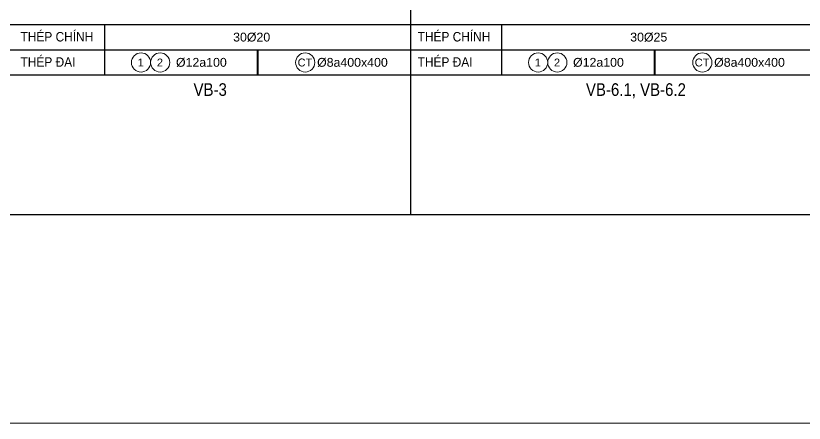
# Model space of a CAD drawing. Header units: millimetres. Extents: x -146909 to 4830753, y -683702 to -336947.
# Drawn here: x 4624783 to 4631029, y -448762 to -445535 of the extents above; entities that cross this region are included whole.
import ezdxf
from ezdxf.enums import TextEntityAlignment as Align

# ---------------------------------------------------------------- set-up
doc = ezdxf.new("R2010")
doc.units = ezdxf.units.MM
doc.header["$MEASUREMENT"] = 0
doc.layers.get('0').update_dxf_attribs({"lineweight": 9})
for name, color, linetype, lineweight in [("'S_General_Cont_1 Thin", 1, 'Continuous', 18), ("'S_General_Text_3_Member name", 3, 'Continuous', 35), ('CDAI', 3, 'Continuous', 40), ('DBAO', 2, 'Continuous', 13)]:
    doc.layers.add(name, color=color, linetype=linetype, lineweight=lineweight)
for name, color, linetype in [('DM', 1, 'Continuous'), ('TBL', 1, 'Continuous'), ('TX', 214, 'Continuous')]:
    doc.layers.add(name, color=color, linetype=linetype)
doc.styles.add('arial', font='arial.ttf', dxfattribs={"width": 0.85})

# ---------------------------------------------------------------- blocks, each defined once
blk = doc.blocks.new('sign of slab')
at = {"layer": "'S_General_Cont_1 Thin"}
blk.add_circle((-10, 0), 475, dxfattribs=at)
at = {"layer": "'S_General_Text_3_Member name", "style": 'arial'}
blk.add_attdef('S', text='', height=250, dxfattribs=at).set_placement((-23, -1), align=Align.MIDDLE_CENTER)

msp = doc.modelspace()

# ---------------------------------------------------------------- linework, layer by layer
at = {"layer": 'CDAI', "color": 214}
for p, q in [((4626698.00612, -445803.86087), (4626698.00612, -446003.86087)), ((4629843.75959, -445803.86087), (4629843.75959, -446003.86087))]:
    msp.add_line(p, q, dxfattribs=at)
at = {"layer": 'DBAO', "color": 1}
msp.add_lwpolyline([(4634528.52534, -448761.98892), (4617778.52534, -448761.98892), (4617778.52534, -434761.98892), (4634528.52534, -434761.98892)], close=True, dxfattribs=at)
at = {"layer": 'TBL'}
for p, q in [((4627910.08579, -435893.12992), (4627910.08579, -447108.11987)), ((4621618.57884, -445603.86087), (4634201.59273, -445603.86087)), ((4625485.92645, -445603.86087), (4625485.92645, -446003.86087)), ((4628631.67992, -445603.86087), (4628631.67992, -446003.86087)), ((4620618.57884, -446003.86087), (4634201.59273, -446003.86087)), ((4620618.57884, -447108.11987), (4634201.59273, -447108.11987))]:
    msp.add_line(p, q, dxfattribs=at)
at = {"layer": 'TBL', "color": 8}
msp.add_line((4621618.57884, -445803.86087), (4634201.59273, -445803.86087), dxfattribs=at)

# ---------------------------------------------------------------- block references
ref = msp.add_blockref('sign of slab', (4625776.70729, -445904.95698), dxfattribs=dict(xscale=0.16, yscale=0.16, zscale=0.16))
ref.add_attrib('S', '1', dxfattribs={"layer": 'DM', "height": 62.5, "style": 'arial'}).set_placement((4625772.95328, -445905.11387), align=Align.MIDDLE_CENTER)
ref = msp.add_blockref('sign of slab', (4625928.67288, -445904.95698), dxfattribs=dict(xscale=0.16, yscale=0.16, zscale=0.16))
ref.add_attrib('S', '2', dxfattribs={"layer": 'DM', "height": 62.5, "style": 'arial'}).set_placement((4625924.91886, -445905.11387), align=Align.MIDDLE_CENTER)
ref = msp.add_blockref('sign of slab', (4627077.76824, -445904.95698), dxfattribs=dict(xscale=0.16, yscale=0.16, zscale=0.16))
ref.add_attrib('S', 'CT', dxfattribs={"layer": 'DM', "height": 62.5, "style": 'arial'}).set_placement((4627074.01422, -445905.11387), align=Align.MIDDLE_CENTER)
ref = msp.add_blockref('sign of slab', (4628922.46077, -445904.95698), dxfattribs=dict(xscale=0.16, yscale=0.16, zscale=0.16))
ref.add_attrib('S', '1', dxfattribs={"layer": 'DM', "height": 62.5, "style": 'arial'}).set_placement((4628918.70675, -445905.11387), align=Align.MIDDLE_CENTER)
ref = msp.add_blockref('sign of slab', (4629074.42635, -445904.95698), dxfattribs=dict(xscale=0.16, yscale=0.16, zscale=0.16))
ref.add_attrib('S', '2', dxfattribs={"layer": 'DM', "height": 62.5, "style": 'arial'}).set_placement((4629070.67234, -445905.11387), align=Align.MIDDLE_CENTER)
ref = msp.add_blockref('sign of slab', (4630223.52171, -445904.95698), dxfattribs=dict(xscale=0.16, yscale=0.16, zscale=0.16))
ref.add_attrib('S', 'CT', dxfattribs={"layer": 'DM', "height": 62.5, "style": 'arial'}).set_placement((4630219.76769, -445905.11387), align=Align.MIDDLE_CENTER)

# ---------------------------------------------------------------- texts
at = {"layer": 'TX', "color": 2, "style": 'arial', "width": 0.9}
for s, p in [('THÉP CHÍNH', (4624820.5911, -445701.17649)), ('THÉP CHÍNH', (4627966.34457, -445701.17649)), ('THÉP ĐAI', (4624820.5911, -445901.17649)), ('THÉP ĐAI', (4627966.34457, -445901.17649))]:
    msp.add_text(s, height=75, dxfattribs=at).set_placement(p, align=Align.MIDDLE_LEFT)
at = {"layer": 'TX', "color": 2, "style": 'arial'}
for s, p in [('30%%C20', (4626651.60514, -445703.86087)), ('30%%C25', (4629797.35861, -445703.86087)), ('%%C12a100', (4626253.18411, -445903.86087)), ('%%C8a400x400', (4627449.89312, -445903.86087)), ('%%C12a100', (4629398.93758, -445903.86087)), ('%%C8a400x400', (4630595.64659, -445903.86087))]:
    msp.add_text(s, height=70, dxfattribs=at).set_placement(p, align=Align.MIDDLE_CENTER)
at = {"layer": 'TX', "color": 2, "char_height": 100, "width": 1428.5670064, "attachment_point": 1, "style": 'arial'}
for s, insert in [('VB-3', (4626191.09986, -446069.52742)), ('VB-6.1, VB-6.2', (4629299.94136, -446069.52742))]:
    msp.add_mtext(s, dxfattribs=dict(at, insert=insert))

doc.saveas('drawing.dxf')
